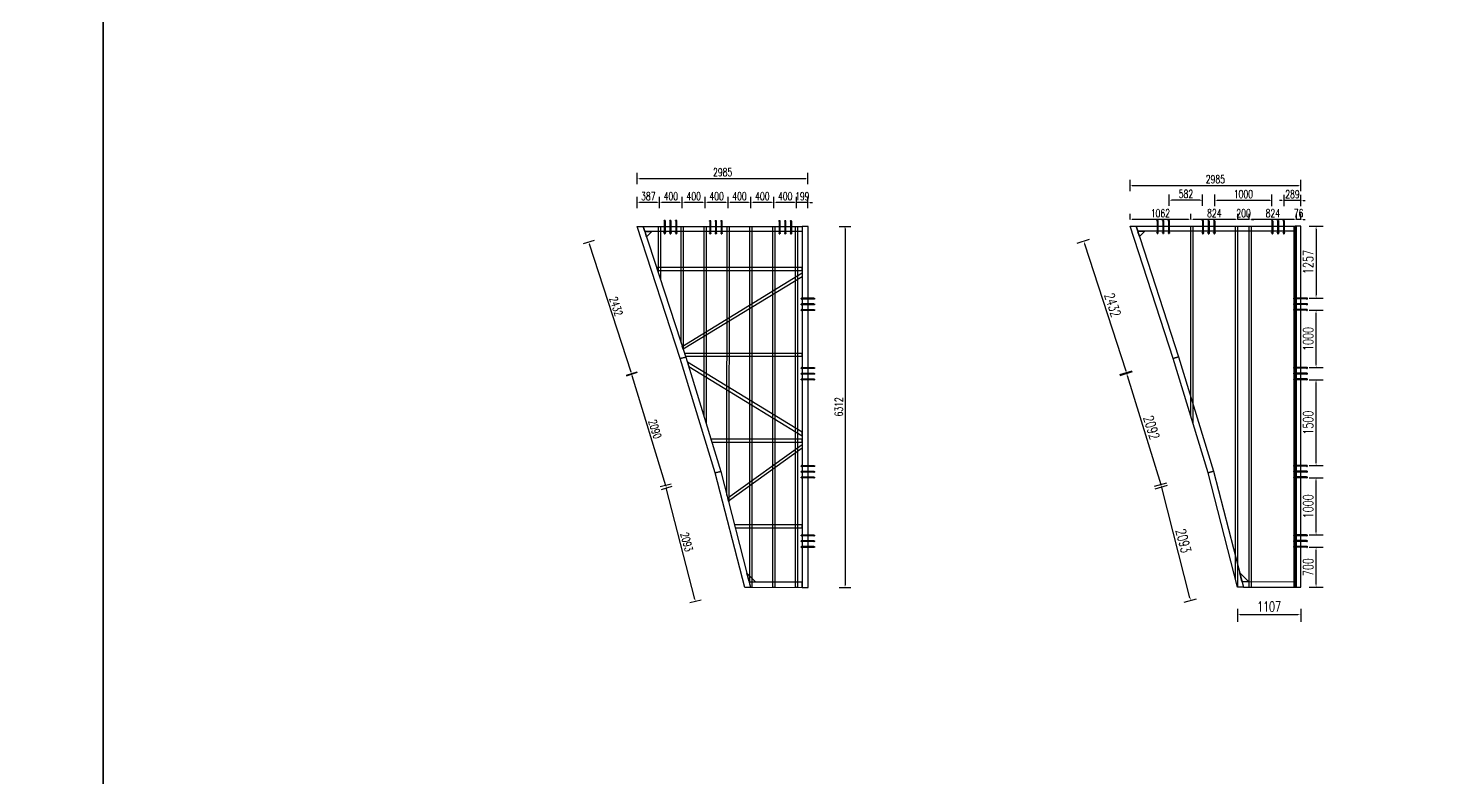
# Model space of a CAD drawing. Extents: x -18540 to 926017, y -610001 to -56924.
# Drawn here: x 66623 to 91174, y -530238 to -517127 of the extents above; entities that cross this region are included whole.
import ezdxf

# ---------------------------------------------------------------- set-up
doc = ezdxf.new("R2010")
doc.units = 0
doc.header["$LTSCALE"] = 10
doc.header["$MEASUREMENT"] = 0
for name, color, linetype in [('BJ02', 2, 'Continuous'), ('W-STEEL_FRAME钢架', 3, 'Continuous'), ('W-STEEL_KEEL钢龙骨', 5, 'Continuous'), ('浮箱U槽', 5, 'Continuous'), ('螺栓孔位', 2, 'Continuous')]:
    doc.layers.add(name, color=color, linetype=linetype)
doc.styles.add('STANDARD_T3', font='simplex.shx', dxfattribs={"width": 0.7, "bigfont": 'gbcbig.shx'})
doc.dimstyles.new('W&&40', dxfattribs={"dimtxt": 140, "dimasz": 40, "dimexe": 100, "dimexo": 120, "dimgap": 40, "dimtad": 1, "dimdec": 0, "dimzin": 0, "dimdsep": 46, "dimtxsty": 'STANDARD_T3', "dimcen": 0.09, "dimclrd": 1, "dimclre": 1, "dimclrt": 7, "dimazin": 2, "dimtfac": 1, "dimtdec": 0, "dimtix": 1, "dimtmove": 2, "dimatfit": 3, "dimfxl": 100, "dimtolj": 1, "dimtzin": 0, "dimarcsym": 0})
doc.dimstyles.new('W&&50', dxfattribs={"dimtxt": 175, "dimasz": 50, "dimexe": 125, "dimexo": 150, "dimgap": 50, "dimtad": 1, "dimdec": 0, "dimzin": 0, "dimdsep": 46, "dimtxsty": 'STANDARD_T3', "dimcen": 0.09, "dimclrd": 1, "dimclre": 1, "dimclrt": 7, "dimazin": 2, "dimtfac": 1, "dimtdec": 0, "dimtix": 1, "dimtmove": 2, "dimatfit": 3, "dimfxl": 100, "dimtolj": 1, "dimtzin": 0, "dimarcsym": 0})

# ---------------------------------------------------------------- blocks, each defined once
blk = doc.blocks.new('C-16')
at = {"color": 1}
for p, q in [((590344, 21100), (590306, 21249)), ((590306, 21249), (590464, 21090)), ((590344, 21100), (590354, 21090)), ((590464, 21090), (590354, 21090))]:
    blk.add_line(p, q, dxfattribs=at)
at = {"color": 3}
for points in [[(588493, 27311), (589238, 25024), (589141, 24999), (588388, 27311)], [(589238, 25024), (589850, 23026), (589753, 22999), (589141, 24999)], [(589850, 23026), (590370, 20999), (590267, 20999), (589753, 22999)]]:
    blk.add_lwpolyline(points, close=True, dxfattribs=at)
at = {"color": 2}
for points in [[(591274, 27311), (591274, 27221), (588523, 27221), (588493, 27311)], [(591274, 20999), (591274, 21089), (590347, 21090), (590370, 21000)]]:
    blk.add_lwpolyline(points, close=True, dxfattribs=at)
blk.add_lwpolyline([(591274, 20999), (591374, 20999), (591374, 27311), (591274, 27311), (591274, 20999)], dxfattribs=at)
at = {"color": 1}
blk.add_lwpolyline([(588535, 27221), (588645, 27221), (588552, 27129), (588525, 27213)], close=True, dxfattribs=at)
at = {"layer": 'W-STEEL_FRAME钢架', "color": 1}
for points in [[(591274, 26540), (591274, 26590), (588728, 26590), (588744, 26540)], [(591274, 25040), (591274, 25090), (589216, 25090), (589233, 25040)], [(591274, 23540), (591274, 23590), (589677, 23590), (589692, 23540)], [(591274, 22040), (591274, 22090), (590090, 22090), (590103, 22040)]]:
    blk.add_lwpolyline(points, close=True, dxfattribs=at)
for points in [[(591274, 26496), (591274, 26430), (589193, 25162), (589176, 25213), (591274, 26496)], [(591274, 23646), (591274, 23712), (589264, 24937), (589287, 24861), (591274, 23646)], [(591274, 23496), (591274, 23430), (589982, 22509), (589969, 22562), (591274, 23496)]]:
    blk.add_lwpolyline(points, dxfattribs=at)
at = {"layer": 'W-STEEL_KEEL钢龙骨', "color": 4}
for points in [[(588758, 26499), (588758, 27311), (588793, 27311), (588793, 26392)], [(589157, 25270), (589158, 27311), (589193, 27311), (589192, 25163)], [(589557, 23980), (589558, 27311), (589593, 27311), (589592, 23866)], [(589957, 22607), (589958, 27311), (589993, 27311), (589992, 22471)], [(590357, 21049), (590358, 27311), (590393, 27311), (590392, 20999), (590370, 20999)]]:
    blk.add_lwpolyline(points, dxfattribs=at)
for points in [[(590793, 27311), (590792, 20999), (590757, 20999), (590758, 27311)], [(591193, 27311), (591192, 20999), (591157, 20999), (591158, 27311)]]:
    blk.add_lwpolyline(points, close=True, dxfattribs=at)
blk = doc.blocks.new('*D623')
at = {"layer": 'Defpoints', "color": 0, "transparency": 16777216}
for p in [(80064, -520178), (80064, -520594), (80262, -520594)]:
    blk.add_point(p, dxfattribs=at)
at = {"layer": '浮箱U槽', "color": 1, "lineweight": -2, "transparency": 16777216}
for p, q in [((80024, -520178), (79984, -520178)), ((80064, -520278), (80064, -520078)), ((80262, -520178), (80064, -520178)), ((80262, -520278), (80262, -520078)), ((80302, -520178), (80342, -520178))]:
    blk.add_line(p, q, dxfattribs=at)
at = {"layer": '浮箱U槽', "color": 1, "transparency": 16777216}
for points in [[(80024, -520172), (80024, -520185), (80064, -520178)], [(80302, -520172), (80302, -520185), (80262, -520178)]]:
    blk.add_solid(points, dxfattribs=at)
at = {"layer": '浮箱U槽', "color": 7, "transparency": 16777216, "insert": (80163, -520068), "char_height": 140, "attachment_point": 5, "style": 'STANDARD_T3'}
blk.add_mtext('\\A1;199', dxfattribs=at)
blk = doc.blocks.new('*D624')
at = {"layer": 'Defpoints', "color": 0, "transparency": 16777216}
for p in [(79664, -520178), (79664, -520594), (80064, -520594)]:
    blk.add_point(p, dxfattribs=at)
at = {"layer": '浮箱U槽', "color": 1, "lineweight": -2, "transparency": 16777216}
for p, q in [((79664, -520278), (79664, -520078)), ((80024, -520178), (79704, -520178)), ((80064, -520278), (80064, -520078))]:
    blk.add_line(p, q, dxfattribs=at)
at = {"layer": '浮箱U槽', "color": 1, "transparency": 16777216}
for points in [[(79704, -520172), (79704, -520185), (79664, -520178)], [(80024, -520172), (80024, -520185), (80064, -520178)]]:
    blk.add_solid(points, dxfattribs=at)
at = {"layer": '浮箱U槽', "color": 7, "transparency": 16777216, "insert": (79864, -520068), "char_height": 140, "attachment_point": 5, "style": 'STANDARD_T3'}
blk.add_mtext('\\A1;400', dxfattribs=at)
blk = doc.blocks.new('*D625')
at = {"layer": 'Defpoints', "color": 0, "transparency": 16777216}
for p in [(79264, -520178), (79264, -520594), (79664, -520594)]:
    blk.add_point(p, dxfattribs=at)
at = {"layer": '浮箱U槽', "color": 1, "lineweight": -2, "transparency": 16777216}
for p, q in [((79264, -520278), (79264, -520078)), ((79624, -520178), (79304, -520178)), ((79664, -520278), (79664, -520078))]:
    blk.add_line(p, q, dxfattribs=at)
at = {"layer": '浮箱U槽', "color": 1, "transparency": 16777216}
for points in [[(79304, -520172), (79304, -520185), (79264, -520178)], [(79624, -520172), (79624, -520185), (79664, -520178)]]:
    blk.add_solid(points, dxfattribs=at)
at = {"layer": '浮箱U槽', "color": 7, "transparency": 16777216, "insert": (79464, -520068), "char_height": 140, "attachment_point": 5, "style": 'STANDARD_T3'}
blk.add_mtext('\\A1;400', dxfattribs=at)
blk = doc.blocks.new('*D626')
at = {"layer": 'Defpoints', "color": 0, "transparency": 16777216}
for p in [(78864, -520178), (78864, -520594), (79264, -520594)]:
    blk.add_point(p, dxfattribs=at)
at = {"layer": '浮箱U槽', "color": 1, "lineweight": -2, "transparency": 16777216}
for p, q in [((78864, -520278), (78864, -520078)), ((79224, -520178), (78904, -520178)), ((79264, -520278), (79264, -520078))]:
    blk.add_line(p, q, dxfattribs=at)
at = {"layer": '浮箱U槽', "color": 1, "transparency": 16777216}
for points in [[(78904, -520172), (78904, -520185), (78864, -520178)], [(79224, -520172), (79224, -520185), (79264, -520178)]]:
    blk.add_solid(points, dxfattribs=at)
at = {"layer": '浮箱U槽', "color": 7, "transparency": 16777216, "insert": (79064, -520068), "char_height": 140, "attachment_point": 5, "style": 'STANDARD_T3'}
blk.add_mtext('\\A1;400', dxfattribs=at)
blk = doc.blocks.new('*D627')
at = {"layer": 'Defpoints', "color": 0, "transparency": 16777216}
for p in [(78464, -520178), (78464, -520594), (78864, -520594)]:
    blk.add_point(p, dxfattribs=at)
at = {"layer": '浮箱U槽', "color": 1, "lineweight": -2, "transparency": 16777216}
for p, q in [((78464, -520278), (78464, -520078)), ((78824, -520178), (78504, -520178)), ((78864, -520278), (78864, -520078))]:
    blk.add_line(p, q, dxfattribs=at)
at = {"layer": '浮箱U槽', "color": 1, "transparency": 16777216}
for points in [[(78504, -520172), (78504, -520185), (78464, -520178)], [(78824, -520172), (78824, -520185), (78864, -520178)]]:
    blk.add_solid(points, dxfattribs=at)
at = {"layer": '浮箱U槽', "color": 7, "transparency": 16777216, "insert": (78664, -520068), "char_height": 140, "attachment_point": 5, "style": 'STANDARD_T3'}
blk.add_mtext('\\A1;400', dxfattribs=at)
blk = doc.blocks.new('*D628')
at = {"layer": 'Defpoints', "color": 0, "transparency": 16777216}
for p in [(78064, -520178), (78064, -520594), (78464, -520594)]:
    blk.add_point(p, dxfattribs=at)
at = {"layer": '浮箱U槽', "color": 1, "lineweight": -2, "transparency": 16777216}
for p, q in [((78064, -520278), (78064, -520078)), ((78424, -520178), (78104, -520178)), ((78464, -520278), (78464, -520078))]:
    blk.add_line(p, q, dxfattribs=at)
at = {"layer": '浮箱U槽', "color": 1, "transparency": 16777216}
for points in [[(78104, -520172), (78104, -520185), (78064, -520178)], [(78424, -520172), (78424, -520185), (78464, -520178)]]:
    blk.add_solid(points, dxfattribs=at)
at = {"layer": '浮箱U槽', "color": 7, "transparency": 16777216, "insert": (78264, -520068), "char_height": 140, "attachment_point": 5, "style": 'STANDARD_T3'}
blk.add_mtext('\\A1;400', dxfattribs=at)
blk = doc.blocks.new('*D629')
at = {"layer": 'Defpoints', "color": 0, "transparency": 16777216}
for p in [(77664, -520178), (77664, -520594), (78064, -520594)]:
    blk.add_point(p, dxfattribs=at)
at = {"layer": '浮箱U槽', "color": 1, "lineweight": -2, "transparency": 16777216}
for p, q in [((77664, -520278), (77664, -520078)), ((78024, -520178), (77704, -520178)), ((78064, -520278), (78064, -520078))]:
    blk.add_line(p, q, dxfattribs=at)
at = {"layer": '浮箱U槽', "color": 1, "transparency": 16777216}
for points in [[(77704, -520172), (77704, -520185), (77664, -520178)], [(78024, -520172), (78024, -520185), (78064, -520178)]]:
    blk.add_solid(points, dxfattribs=at)
at = {"layer": '浮箱U槽', "color": 7, "transparency": 16777216, "insert": (77864, -520068), "char_height": 140, "attachment_point": 5, "style": 'STANDARD_T3'}
blk.add_mtext('\\A1;400', dxfattribs=at)
blk = doc.blocks.new('*D630')
at = {"layer": 'Defpoints', "color": 0, "transparency": 16777216}
for p in [(77277, -520178), (77277, -520594), (77664, -520594)]:
    blk.add_point(p, dxfattribs=at)
at = {"layer": '浮箱U槽', "color": 1, "lineweight": -2, "transparency": 16777216}
for p, q in [((77277, -520278), (77277, -520078)), ((77624, -520178), (77317, -520178)), ((77664, -520278), (77664, -520078))]:
    blk.add_line(p, q, dxfattribs=at)
at = {"layer": '浮箱U槽', "color": 1, "transparency": 16777216}
for points in [[(77317, -520172), (77317, -520185), (77277, -520178)], [(77624, -520172), (77624, -520185), (77664, -520178)]]:
    blk.add_solid(points, dxfattribs=at)
at = {"layer": '浮箱U槽', "color": 7, "transparency": 16777216, "insert": (77470, -520068), "char_height": 140, "attachment_point": 5, "style": 'STANDARD_T3'}
blk.add_mtext('\\A1;387', dxfattribs=at)
blk = doc.blocks.new('*D631')
at = {"layer": 'Defpoints', "color": 0, "transparency": 16777216}
for p in [(80262, -519758), (77277, -520078), (80262, -520078)]:
    blk.add_point(p, dxfattribs=at)
at = {"layer": '浮箱U槽', "color": 1, "lineweight": -2, "transparency": 16777216}
for p, q in [((77277, -519858), (77277, -519658)), ((80262, -519858), (80262, -519658)), ((77317, -519758), (80222, -519758))]:
    blk.add_line(p, q, dxfattribs=at)
at = {"layer": '浮箱U槽', "color": 1, "transparency": 16777216}
for points in [[(77317, -519751), (77317, -519764), (77277, -519758)], [(80222, -519751), (80222, -519764), (80262, -519758)]]:
    blk.add_solid(points, dxfattribs=at)
at = {"layer": '浮箱U槽', "color": 7, "transparency": 16777216, "insert": (78770, -519648), "char_height": 140, "attachment_point": 5, "style": 'STANDARD_T3'}
blk.add_mtext('\\A1;2985', dxfattribs=at)
blk = doc.blocks.new('*D632')
at = {"layer": 'Defpoints', "color": 0, "transparency": 16777216}
for p in [(88804, -520475), (88804, -520591), (88880, -520591)]:
    blk.add_point(p, dxfattribs=at)
at = {"layer": '浮箱U槽', "color": 1, "lineweight": -2, "transparency": 16777216}
for p, q in [((88804, -520475), (88804, -520375)), ((88880, -520475), (88880, -520375)), ((88764, -520475), (88724, -520475)), ((88880, -520475), (88804, -520475)), ((88920, -520475), (88960, -520475))]:
    blk.add_line(p, q, dxfattribs=at)
at = {"layer": '浮箱U槽', "color": 1, "transparency": 16777216}
for points in [[(88764, -520468), (88764, -520481), (88804, -520475)], [(88920, -520468), (88920, -520481), (88880, -520475)]]:
    blk.add_solid(points, dxfattribs=at)
at = {"layer": '浮箱U槽', "color": 7, "transparency": 16777216, "insert": (88842, -520365), "char_height": 140, "attachment_point": 5, "style": 'STANDARD_T3'}
blk.add_mtext('\\A1;76', dxfattribs=at)
blk = doc.blocks.new('*D633')
at = {"layer": 'Defpoints', "color": 0, "transparency": 16777216}
for p in [(87980, -520475), (87980, -520591), (88804, -520591)]:
    blk.add_point(p, dxfattribs=at)
at = {"layer": '浮箱U槽', "color": 1, "lineweight": -2, "transparency": 16777216}
for p, q in [((87980, -520475), (87980, -520375)), ((88804, -520475), (88804, -520375)), ((88764, -520475), (88020, -520475))]:
    blk.add_line(p, q, dxfattribs=at)
at = {"layer": '浮箱U槽', "color": 1, "transparency": 16777216}
for points in [[(88020, -520468), (88020, -520481), (87980, -520475)], [(88764, -520468), (88764, -520481), (88804, -520475)]]:
    blk.add_solid(points, dxfattribs=at)
at = {"layer": '浮箱U槽', "color": 7, "transparency": 16777216, "insert": (88392, -520365), "char_height": 140, "attachment_point": 5, "style": 'STANDARD_T3'}
blk.add_mtext('\\A1;824', dxfattribs=at)
blk = doc.blocks.new('*D634')
at = {"layer": 'Defpoints', "color": 0, "transparency": 16777216}
for p in [(87780, -520475), (87780, -520591), (87980, -520591)]:
    blk.add_point(p, dxfattribs=at)
at = {"layer": '浮箱U槽', "color": 1, "lineweight": -2, "transparency": 16777216}
for p, q in [((87780, -520475), (87780, -520375)), ((87980, -520475), (87980, -520375)), ((87740, -520475), (87700, -520475)), ((87980, -520475), (87780, -520475)), ((88020, -520475), (88060, -520475))]:
    blk.add_line(p, q, dxfattribs=at)
at = {"layer": '浮箱U槽', "color": 1, "transparency": 16777216}
for points in [[(87740, -520468), (87740, -520481), (87780, -520475)], [(88020, -520468), (88020, -520481), (87980, -520475)]]:
    blk.add_solid(points, dxfattribs=at)
at = {"layer": '浮箱U槽', "color": 7, "transparency": 16777216, "insert": (87880, -520365), "char_height": 140, "attachment_point": 5, "style": 'STANDARD_T3'}
blk.add_mtext('\\A1;200', dxfattribs=at)
blk = doc.blocks.new('*D635')
at = {"layer": 'Defpoints', "color": 0, "transparency": 16777216}
for p in [(86956, -520475), (86956, -520591), (87780, -520591)]:
    blk.add_point(p, dxfattribs=at)
at = {"layer": '浮箱U槽', "color": 1, "lineweight": -2, "transparency": 16777216}
for p, q in [((86956, -520475), (86956, -520375)), ((87780, -520475), (87780, -520375)), ((87740, -520475), (86996, -520475))]:
    blk.add_line(p, q, dxfattribs=at)
at = {"layer": '浮箱U槽', "color": 1, "transparency": 16777216}
for points in [[(86996, -520468), (86996, -520481), (86956, -520475)], [(87740, -520468), (87740, -520481), (87780, -520475)]]:
    blk.add_solid(points, dxfattribs=at)
at = {"layer": '浮箱U槽', "color": 7, "transparency": 16777216, "insert": (87368, -520365), "char_height": 140, "attachment_point": 5, "style": 'STANDARD_T3'}
blk.add_mtext('\\A1;824', dxfattribs=at)
blk = doc.blocks.new('*D636')
at = {"layer": 'Defpoints', "color": 0, "transparency": 16777216}
for p in [(85894, -520475), (85894, -520591), (86956, -520591)]:
    blk.add_point(p, dxfattribs=at)
at = {"layer": '浮箱U槽', "color": 1, "lineweight": -2, "transparency": 16777216}
for p, q in [((85894, -520475), (85894, -520375)), ((86956, -520475), (86956, -520375)), ((86916, -520475), (85934, -520475))]:
    blk.add_line(p, q, dxfattribs=at)
at = {"layer": '浮箱U槽', "color": 1, "transparency": 16777216}
for points in [[(85934, -520468), (85934, -520481), (85894, -520475)], [(86916, -520468), (86916, -520481), (86956, -520475)]]:
    blk.add_solid(points, dxfattribs=at)
at = {"layer": '浮箱U槽', "color": 7, "transparency": 16777216, "insert": (86425, -520365), "char_height": 140, "attachment_point": 5, "style": 'STANDARD_T3'}
blk.add_mtext('\\A1;1062', dxfattribs=at)
blk = doc.blocks.new('*D637')
at = {"layer": 'Defpoints', "color": 0, "transparency": 16777216}
for p in [(88880, -519880), (85894, -520375), (88880, -520375)]:
    blk.add_point(p, dxfattribs=at)
at = {"layer": '浮箱U槽', "color": 1, "lineweight": -2, "transparency": 16777216}
for p, q in [((85894, -519980), (85894, -519780)), ((85934, -519880), (88840, -519880)), ((88880, -519980), (88880, -519780))]:
    blk.add_line(p, q, dxfattribs=at)
at = {"layer": '浮箱U槽', "color": 1, "transparency": 16777216}
for points in [[(85934, -519873), (85934, -519887), (85894, -519880)], [(88840, -519873), (88840, -519887), (88880, -519880)]]:
    blk.add_solid(points, dxfattribs=at)
at = {"layer": '浮箱U槽', "color": 7, "transparency": 16777216, "insert": (87387, -519770), "char_height": 140, "attachment_point": 5, "style": 'STANDARD_T3'}
blk.add_mtext('\\A1;2985', dxfattribs=at)
blk = doc.blocks.new('*D638')
at = {"layer": 'Defpoints', "color": 0, "transparency": 16777216}
for p in [(88591, -520142), (88591, -520591), (88880, -520591)]:
    blk.add_point(p, dxfattribs=at)
at = {"layer": '浮箱U槽', "color": 1, "lineweight": -2, "transparency": 16777216}
for p, q in [((88551, -520142), (88511, -520142)), ((88591, -520242), (88591, -520042)), ((88880, -520142), (88591, -520142)), ((88880, -520242), (88880, -520042)), ((88920, -520142), (88960, -520142))]:
    blk.add_line(p, q, dxfattribs=at)
at = {"layer": '浮箱U槽', "color": 1, "transparency": 16777216}
for points in [[(88551, -520136), (88551, -520149), (88591, -520142)], [(88920, -520136), (88920, -520149), (88880, -520142)]]:
    blk.add_solid(points, dxfattribs=at)
at = {"layer": '浮箱U槽', "color": 7, "transparency": 16777216, "insert": (88735, -520032), "char_height": 140, "attachment_point": 5, "style": 'STANDARD_T3'}
blk.add_mtext('\\A1;289', dxfattribs=at)
blk = doc.blocks.new('*D639')
at = {"layer": 'Defpoints', "color": 0, "transparency": 16777216}
for p in [(87377, -520139), (87377, -520591), (88377, -520591)]:
    blk.add_point(p, dxfattribs=at)
at = {"layer": '浮箱U槽', "color": 1, "lineweight": -2, "transparency": 16777216}
for p, q in [((87377, -520239), (87377, -520039)), ((88337, -520139), (87417, -520139)), ((88377, -520239), (88377, -520039))]:
    blk.add_line(p, q, dxfattribs=at)
at = {"layer": '浮箱U槽', "color": 1, "transparency": 16777216}
for points in [[(87417, -520132), (87417, -520146), (87377, -520139)], [(88337, -520132), (88337, -520146), (88377, -520139)]]:
    blk.add_solid(points, dxfattribs=at)
at = {"layer": '浮箱U槽', "color": 7, "transparency": 16777216, "insert": (87877, -520029), "char_height": 140, "attachment_point": 5, "style": 'STANDARD_T3'}
blk.add_mtext('\\A1;1000', dxfattribs=at)
blk = doc.blocks.new('*D640')
at = {"layer": 'Defpoints', "color": 0, "transparency": 16777216}
for p in [(86581, -520138), (86581, -520591), (87163, -520591)]:
    blk.add_point(p, dxfattribs=at)
at = {"layer": '浮箱U槽', "color": 1, "lineweight": -2, "transparency": 16777216}
for p, q in [((86581, -520238), (86581, -520038)), ((87123, -520138), (86621, -520138)), ((87163, -520238), (87163, -520038))]:
    blk.add_line(p, q, dxfattribs=at)
at = {"layer": '浮箱U槽', "color": 1, "transparency": 16777216}
for points in [[(86621, -520132), (86621, -520145), (86581, -520138)], [(87123, -520132), (87123, -520145), (87163, -520138)]]:
    blk.add_solid(points, dxfattribs=at)
at = {"layer": '浮箱U槽', "color": 7, "transparency": 16777216, "insert": (86872, -520028), "char_height": 140, "attachment_point": 5, "style": 'STANDARD_T3'}
blk.add_mtext('\\A1;582', dxfattribs=at)
blk = doc.blocks.new('1')
at = {"lineweight": -3}
for p, q in [((-1521938, 1214338), (-1521935, 1214338)), ((-1521938, 1214336), (-1521931, 1214336)), ((-1521938, 1214336), (-1521914, 1214336)), ((-1521936, 1214341), (-1521936, 1214346)), ((-1521936, 1214346), (-1521916, 1214346)), ((-1521935, 1214341), (-1521936, 1214341)), ((-1521934, 1214347), (-1521932, 1214347)), ((-1521933, 1214352), (-1521931, 1214355)), ((-1521933, 1214136), (-1521933, 1214352)), ((-1521919, 1214352), (-1521933, 1214352)), ((-1521932, 1214347), (-1521919, 1214347)), ((-1521932, 1214346), (-1521932, 1214341)), ((-1521921, 1214355), (-1521931, 1214355)), ((-1521919, 1214352), (-1521921, 1214355)), ((-1521919, 1214347), (-1521921, 1214347)), ((-1521921, 1214346), (-1521921, 1214341)), ((-1521919, 1214136), (-1521919, 1214352)), ((-1521917, 1214341), (-1521916, 1214341)), ((-1521914, 1214338), (-1521917, 1214338)), ((-1521916, 1214341), (-1521916, 1214346)), ((-1521938, 1214136), (-1521931, 1214136)), ((-1521938, 1214136), (-1521914, 1214136)), ((-1521938, 1214134), (-1521935, 1214134)), ((-1521935, 1214131), (-1521936, 1214131)), ((-1521936, 1214131), (-1521936, 1214126)), ((-1521936, 1214126), (-1521916, 1214126)), ((-1521934, 1214125), (-1521932, 1214125)), ((-1521932, 1214126), (-1521932, 1214131)), ((-1521932, 1214125), (-1521919, 1214125)), ((-1521921, 1214126), (-1521921, 1214131)), ((-1521919, 1214125), (-1521921, 1214125)), ((-1521914, 1214134), (-1521917, 1214134)), ((-1521917, 1214131), (-1521916, 1214131)), ((-1521916, 1214131), (-1521916, 1214126))]:
    blk.add_line(p, q, dxfattribs=at)
at = {"color": 1}
for p, q in [((-1521936, 1214346), (-1521934, 1214347)), ((-1521919, 1214347), (-1521916, 1214346))]:
    blk.add_line(p, q, dxfattribs=at)
at = {"color": 6, "lineweight": -3}
for p, q in [((-1521931, 1214136), (-1521931, 1214355)), ((-1521921, 1214136), (-1521921, 1214355))]:
    blk.add_line(p, q, dxfattribs=at)
at = {"lineweight": -3}
for points in [[(-1521933, 1214336), (-1521938, 1214336), (-1521938, 1214338), (-1521914, 1214338), (-1521914, 1214336), (-1521919, 1214336)], [(-1521935, 1214338), (-1521935, 1214341), (-1521917, 1214341), (-1521917, 1214338)], [(-1521933, 1214136), (-1521938, 1214136), (-1521938, 1214134), (-1521914, 1214134), (-1521914, 1214136), (-1521919, 1214136)], [(-1521935, 1214134), (-1521935, 1214131), (-1521917, 1214131), (-1521917, 1214134)]]:
    blk.add_lwpolyline(points, dxfattribs=at)
for centre, radius, start, end in [((-1521934, 1214129), 3.22, 223.6028, 316.3972), ((-1521926, 1214140), 14.7, 248.7607, 291.2393), ((-1521919, 1214129), 3.22, 223.6028, 316.3972)]:
    blk.add_arc(centre, radius, start, end, dxfattribs=at)
blk = doc.blocks.new('螺栓孔位')
at = {"layer": '螺栓孔位', "color": 1, "rotation": 270}
for p in [(-1214244, -1521833), (-1214244, -1521933), (-1214244, -1522033)]:
    blk.add_blockref('1', p, dxfattribs=at)
blk = doc.blocks.new('*D1561')
at = {"layer": 'BJ02', "color": 1, "lineweight": -2, "transparency": 16777216}
for p, q in [((89030, -526204), (89273, -526204)), ((89148, -526853), (89148, -526254)), ((89030, -526903), (89273, -526903))]:
    blk.add_line(p, q, dxfattribs=at)
at = {"layer": 'BJ02', "color": 1, "transparency": 16777216}
for points in [[(89139, -526254), (89156, -526254), (89148, -526204)], [(89139, -526853), (89156, -526853), (89148, -526903)]]:
    blk.add_solid(points, dxfattribs=at)
at = {"layer": 'Defpoints', "color": 0, "transparency": 16777216}
for p in [(88880, -526204), (89148, -526204), (88880, -526903)]:
    blk.add_point(p, dxfattribs=at)
at = {"layer": 'BJ02', "color": 7, "transparency": 16777216, "insert": (89010, -526553), "char_height": 175, "attachment_point": 5, "rotation": 90, "style": 'STANDARD_T3'}
blk.add_mtext('\\A1;700', dxfattribs=at)
blk = doc.blocks.new('*D1562')
at = {"layer": 'BJ02', "color": 1, "lineweight": -2, "transparency": 16777216}
for p, q in [((89030, -524990), (89273, -524990)), ((89148, -525940), (89148, -525040)), ((89030, -525990), (89273, -525990))]:
    blk.add_line(p, q, dxfattribs=at)
at = {"layer": 'BJ02', "color": 1, "transparency": 16777216}
for points in [[(89139, -525040), (89156, -525040), (89148, -524990)], [(89139, -525940), (89156, -525940), (89148, -525990)]]:
    blk.add_solid(points, dxfattribs=at)
at = {"layer": 'Defpoints', "color": 0, "transparency": 16777216}
for p in [(88880, -524990), (89148, -524990), (88880, -525990)]:
    blk.add_point(p, dxfattribs=at)
at = {"layer": 'BJ02', "color": 7, "transparency": 16777216, "insert": (89010, -525490), "char_height": 175, "attachment_point": 5, "rotation": 90, "style": 'STANDARD_T3'}
blk.add_mtext('\\A1;1000', dxfattribs=at)
blk = doc.blocks.new('*D1563')
at = {"layer": 'BJ02', "color": 1, "lineweight": -2, "transparency": 16777216}
for p, q in [((89030, -523276), (89273, -523276)), ((89148, -524726), (89148, -523326)), ((89030, -524776), (89273, -524776))]:
    blk.add_line(p, q, dxfattribs=at)
at = {"layer": 'BJ02', "color": 1, "transparency": 16777216}
for points in [[(89139, -523326), (89156, -523326), (89148, -523276)], [(89139, -524726), (89156, -524726), (89148, -524776)]]:
    blk.add_solid(points, dxfattribs=at)
at = {"layer": 'Defpoints', "color": 0, "transparency": 16777216}
for p in [(88880, -523276), (89148, -523276), (88880, -524776)]:
    blk.add_point(p, dxfattribs=at)
at = {"layer": 'BJ02', "color": 7, "transparency": 16777216, "insert": (89010, -524026), "char_height": 175, "attachment_point": 5, "rotation": 90, "style": 'STANDARD_T3'}
blk.add_mtext('\\A1;1500', dxfattribs=at)
blk = doc.blocks.new('*D1564')
at = {"layer": 'BJ02', "color": 1, "lineweight": -2, "transparency": 16777216}
for p, q in [((89030, -522062), (89273, -522062)), ((89148, -523012), (89148, -522112)), ((89030, -523062), (89273, -523062))]:
    blk.add_line(p, q, dxfattribs=at)
at = {"layer": 'BJ02', "color": 1, "transparency": 16777216}
for points in [[(89139, -522112), (89156, -522112), (89148, -522062)], [(89139, -523012), (89156, -523012), (89148, -523062)]]:
    blk.add_solid(points, dxfattribs=at)
at = {"layer": 'Defpoints', "color": 0, "transparency": 16777216}
for p in [(88880, -522062), (89148, -522062), (88880, -523062)]:
    blk.add_point(p, dxfattribs=at)
at = {"layer": 'BJ02', "color": 7, "transparency": 16777216, "insert": (89010, -522562), "char_height": 175, "attachment_point": 5, "rotation": 90, "style": 'STANDARD_T3'}
blk.add_mtext('\\A1;1000', dxfattribs=at)
blk = doc.blocks.new('*D1565')
at = {"layer": 'BJ02', "color": 1, "lineweight": -2, "transparency": 16777216}
for p, q in [((89030, -520591), (89273, -520591)), ((89148, -520641), (89148, -521798)), ((89030, -521848), (89273, -521848))]:
    blk.add_line(p, q, dxfattribs=at)
at = {"layer": 'BJ02', "color": 1, "transparency": 16777216}
for points in [[(89139, -520641), (89156, -520641), (89148, -520591)], [(89139, -521798), (89156, -521798), (89148, -521848)]]:
    blk.add_solid(points, dxfattribs=at)
at = {"layer": 'Defpoints', "color": 0, "transparency": 16777216}
for p in [(88880, -520591), (88880, -521848), (89148, -521848)]:
    blk.add_point(p, dxfattribs=at)
at = {"layer": 'BJ02', "color": 7, "transparency": 16777216, "insert": (89010, -521219), "char_height": 175, "attachment_point": 5, "rotation": 90, "style": 'STANDARD_T3'}
blk.add_mtext('\\A1;1257', dxfattribs=at)
blk = doc.blocks.new('*D1757')
at = {"layer": 'Defpoints', "color": 0, "transparency": 16777216}
for p in [(80262, -520594), (80262, -526906), (80910, -526906)]:
    blk.add_point(p, dxfattribs=at)
at = {"layer": '浮箱U槽', "color": 1, "lineweight": -2, "transparency": 16777216}
for p, q in [((80810, -520594), (81010, -520594)), ((80910, -520634), (80910, -526866)), ((80810, -526906), (81010, -526906))]:
    blk.add_line(p, q, dxfattribs=at)
at = {"layer": '浮箱U槽', "color": 1, "transparency": 16777216}
for points in [[(80903, -520634), (80916, -520634), (80910, -520594)], [(80903, -526866), (80916, -526866), (80910, -526906)]]:
    blk.add_solid(points, dxfattribs=at)
at = {"layer": '浮箱U槽', "color": 7, "transparency": 16777216, "insert": (80800, -523750), "char_height": 140, "attachment_point": 5, "rotation": 90, "style": 'STANDARD_T3'}
blk.add_mtext('\\A1;6312', dxfattribs=at)
blk = doc.blocks.new('*D1924')
at = {"layer": 'BJ02', "color": 1, "lineweight": -2, "transparency": 16777216}
for p, q in [((85180, -520823), (84966, -520893)), ((85100, -520902), (85822, -523119)), ((85932, -523135), (85718, -523205))]:
    blk.add_line(p, q, dxfattribs=at)
at = {"layer": 'BJ02', "color": 1, "transparency": 16777216}
for points in [[(85108, -520899), (85092, -520904), (85085, -520854)], [(85830, -523116), (85814, -523121), (85837, -523166)]]:
    blk.add_solid(points, dxfattribs=at)
at = {"layer": 'Defpoints', "color": 0, "transparency": 16777216}
for p in [(85894, -520591), (86647, -522903), (85837, -523166)]:
    blk.add_point(p, dxfattribs=at)
at = {"layer": 'BJ02', "color": 7, "transparency": 16777216, "insert": (85592, -521968), "char_height": 175, "attachment_point": 5, "rotation": 288.0231, "style": 'STANDARD_T3'}
blk.add_mtext('\\A1;2432', dxfattribs=at)
blk = doc.blocks.new('*D1925')
at = {"layer": 'BJ02', "color": 1, "lineweight": -2, "transparency": 16777216}
for p, q in [((85928, -523123), (85713, -523189)), ((85847, -523200), (86431, -525105)), ((86541, -525123), (86326, -525189))]:
    blk.add_line(p, q, dxfattribs=at)
at = {"layer": 'BJ02', "color": 1, "transparency": 16777216}
for points in [[(85855, -523198), (85839, -523203), (85833, -523152)], [(86439, -525102), (86423, -525107), (86446, -525152)]]:
    blk.add_solid(points, dxfattribs=at)
at = {"layer": 'Defpoints', "color": 0, "transparency": 16777216}
for p in [(86647, -522903), (87260, -524903), (86446, -525152)]:
    blk.add_point(p, dxfattribs=at)
at = {"layer": 'BJ02', "color": 7, "transparency": 16777216, "insert": (86271, -524112), "char_height": 175, "attachment_point": 5, "rotation": 287.0383, "style": 'STANDARD_T3'}
blk.add_mtext('\\A1;2092', dxfattribs=at)
blk = doc.blocks.new('*D2379')
at = {"layer": 'Defpoints', "color": 0, "transparency": 16777216}
for p in [(78739, -524879), (77775, -525126), (79259, -526906)]:
    blk.add_point(p, dxfattribs=at)
at = {"layer": '浮箱U槽', "color": 1, "lineweight": -2, "transparency": 16777216}
for p, q in [((77872, -525101), (77679, -525151)), ((78286, -527115), (77785, -525165)), ((78393, -527128), (78199, -527178))]:
    blk.add_line(p, q, dxfattribs=at)
at = {"layer": '浮箱U槽', "color": 1, "transparency": 16777216}
for points in [[(77792, -525163), (77779, -525167), (77775, -525126)], [(78292, -527113), (78279, -527116), (78296, -527153)]]:
    blk.add_solid(points, dxfattribs=at)
at = {"layer": '浮箱U槽', "color": 7, "transparency": 16777216, "insert": (78142, -526112), "char_height": 140, "attachment_point": 5, "rotation": 284.3968, "style": 'STANDARD_T3'}
blk.add_mtext('\\A1;2093', dxfattribs=at)
blk = doc.blocks.new('*D2380')
at = {"layer": 'Defpoints', "color": 0, "transparency": 16777216}
for p in [(78126, -522881), (77177, -523172), (78739, -524879)]:
    blk.add_point(p, dxfattribs=at)
at = {"layer": '浮箱U槽', "color": 1, "lineweight": -2, "transparency": 16777216}
for p, q in [((77272, -523143), (77081, -523201)), ((77777, -525132), (77188, -523210)), ((77884, -525141), (77693, -525199))]:
    blk.add_line(p, q, dxfattribs=at)
at = {"layer": '浮箱U槽', "color": 1, "transparency": 16777216}
for points in [[(77195, -523208), (77182, -523212), (77177, -523172)], [(77783, -525130), (77771, -525134), (77789, -525170)]]:
    blk.add_solid(points, dxfattribs=at)
at = {"layer": '浮箱U槽', "color": 7, "transparency": 16777216, "insert": (77588, -524139), "char_height": 140, "attachment_point": 5, "rotation": 287.0359, "style": 'STANDARD_T3'}
blk.add_mtext('\\A1;2090', dxfattribs=at)
blk = doc.blocks.new('*D2381')
at = {"layer": 'Defpoints', "color": 0, "transparency": 16777216}
for p in [(77277, -520594), (76428, -520870), (78029, -522906)]:
    blk.add_point(p, dxfattribs=at)
at = {"layer": '浮箱U槽', "color": 1, "lineweight": -2, "transparency": 16777216}
for p, q in [((76523, -520839), (76333, -520901)), ((77168, -523144), (76440, -520908)), ((77275, -523152), (77085, -523213))]:
    blk.add_line(p, q, dxfattribs=at)
at = {"layer": '浮箱U槽', "color": 1, "transparency": 16777216}
for points in [[(76446, -520906), (76434, -520910), (76428, -520870)], [(77174, -523142), (77161, -523146), (77180, -523182)]]:
    blk.add_solid(points, dxfattribs=at)
at = {"layer": '浮箱U槽', "color": 7, "transparency": 16777216, "insert": (76908, -521992), "char_height": 140, "attachment_point": 5, "rotation": 288.0231, "style": 'STANDARD_T3'}
blk.add_mtext('\\A1;2432', dxfattribs=at)
blk = doc.blocks.new('*D2382')
at = {"layer": 'BJ02', "color": 1, "lineweight": -2, "transparency": 16777216}
for p, q in [((87773, -527281), (87773, -527506)), ((88880, -527281), (88880, -527506)), ((87823, -527381), (88830, -527381))]:
    blk.add_line(p, q, dxfattribs=at)
at = {"layer": 'BJ02', "color": 1, "transparency": 16777216}
for points in [[(87823, -527373), (87823, -527389), (87773, -527381)], [(88830, -527373), (88830, -527389), (88880, -527381)]]:
    blk.add_solid(points, dxfattribs=at)
at = {"layer": 'Defpoints', "color": 0, "transparency": 16777216}
for p in [(87773, -526903), (88880, -526903), (88880, -527381)]:
    blk.add_point(p, dxfattribs=at)
at = {"layer": 'BJ02', "color": 7, "transparency": 16777216, "insert": (88326, -527243), "char_height": 175, "attachment_point": 5, "style": 'STANDARD_T3'}
blk.add_mtext('\\A1;1107', dxfattribs=at)
blk = doc.blocks.new('*D2383')
at = {"layer": 'BJ02', "color": 1, "lineweight": -2, "transparency": 16777216}
for p, q in [((86532, -525087), (86314, -525143)), ((86943, -527091), (86448, -525161)), ((87052, -527114), (86834, -527170))]:
    blk.add_line(p, q, dxfattribs=at)
at = {"layer": 'BJ02', "color": 1, "transparency": 16777216}
for points in [[(86456, -525159), (86440, -525163), (86435, -525112)], [(86951, -527089), (86935, -527093), (86956, -527139)]]:
    blk.add_solid(points, dxfattribs=at)
at = {"layer": 'Defpoints', "color": 0, "transparency": 16777216}
for p in [(87356, -524876), (86435, -525112), (87876, -526903)]:
    blk.add_point(p, dxfattribs=at)
at = {"layer": 'BJ02', "color": 7, "transparency": 16777216, "insert": (86829, -526092), "char_height": 175, "attachment_point": 5, "rotation": 284.3968, "style": 'STANDARD_T3'}
blk.add_mtext('\\A1;2093', dxfattribs=at)

msp = doc.modelspace()

# ---------------------------------------------------------------- linework, layer by layer
at = {"color": 1}
for p, q in [((87850.3, -526801.7), (87812.2, -526653.3)), ((87812.2, -526653.3), (87970.6, -526811.7)), ((87850.3, -526801.7), (87860.3, -526811.7)), ((87970.6, -526811.7), (87860.3, -526811.7))]:
    msp.add_line(p, q, dxfattribs=at)
at = {"color": 3}
for points in [[(85999.6, -520590.7), (86743.7, -522877.7), (86646.7, -522903), (85894.4, -520590.7)], [(86743.7, -522877.7), (87355.9, -524875.8), (87259.7, -524903), (86646.7, -522903)], [(87355.9, -524875.8), (87876.3, -526903), (87773.1, -526903), (87259.7, -524903)]]:
    msp.add_lwpolyline(points, close=True, dxfattribs=at)
at = {"color": 2}
for points in [[(88779.7, -520590.7), (88779.7, -520680.7), (86028.9, -520680.7), (85999.6, -520590.7)], [(88779.7, -526903.1), (88779.7, -526813.1), (87852.9, -526811.7), (87876, -526901.7)]]:
    msp.add_lwpolyline(points, close=True, dxfattribs=at)
at = {"color": 1}
msp.add_lwpolyline([(86041.3, -520680.7), (86151.6, -520680.7), (86058.5, -520772.7), (86031.3, -520689.2)], close=True, dxfattribs=at)
at = {"color": 2}
msp.add_lwpolyline([(88779.7, -526903.1), (88879.7, -526903.1), (88879.7, -520590.7), (88779.7, -520590.7), (88779.7, -526903.1)], dxfattribs=at)
at = {"layer": 'BJ02'}
for points in [[(24698.5, -490906.1), (67937.1, -490906.1), (67937.1, -610000.5), (24698.5, -610000.5)], [(67937.1, -490906.1), (111175.6, -490906.1), (111175.6, -545966.6), (67937.1, -545966.6)]]:
    msp.add_lwpolyline(points, close=True, dxfattribs=at)
at = {"layer": '浮箱U槽'}
for p, q in [((86956.2, -523912.9), (86956.2, -520590.7)), ((86996.2, -524043.4), (86996.2, -520590.7)), ((87739.8, -526773.4), (87739.8, -520590.7)), ((87779.8, -526903), (87779.8, -520590.7)), ((87979.7, -526901.8), (87979.7, -520590.7)), ((88019.7, -526901.9), (88019.7, -520590.7)), ((88763.8, -526903.1), (88763.8, -520590.7)), ((88803.8, -526903.1), (88803.8, -520590.7))]:
    msp.add_line(p, q, dxfattribs=at)

# ---------------------------------------------------------------- block references
at = {"layer": 'BJ02'}
msp.add_blockref('C-16', (-511111.2, -547905), dxfattribs=at)
at = {"layer": '螺栓孔位', "rotation": 269.9999999999999}
for p in [(77863, -520611.8), (78658, -520614.1), (79872, -520614.1), (86480.4, -520608.7), (87275.4, -520611), (88489.4, -520611)]:
    msp.add_blockref('螺栓孔位', p, dxfattribs=at)
at = {"layer": '螺栓孔位', "xscale": -1}
for p in [(80254.8, -521951.3), (88872.1, -521948.1), (80254.8, -523164.8), (88872.1, -523161.7), (80254.8, -524879), (88872.1, -524875.8), (80254.7, -526092.7), (88872, -526089.5)]:
    msp.add_blockref('螺栓孔位', p, dxfattribs=at)

# ---------------------------------------------------------------- dimensions: what is measured, and where the dimension line sits
at = {"layer": 'BJ02', "color": 3}
for p1, p2, distance, picture, middle in [((85894.4, -520590.7), (86646.7, -522903), -851.4, '*D1924', (85591.7, -521967.7)), ((86646.7, -522903), (87259.7, -524903), -851.5, '*D1925', (86270.5, -524112.2)), ((87876.3, -526903), (87355.9, -524875.8), 950.6, '*D2383', (86828.6, -526091.6))]:
    dim = msp.add_aligned_dim(p1=p1, p2=p2, distance=distance, dimstyle='W&&50', override={"dimfxlon": 1}, dxfattribs=at)
    dim.commit()
    dim.dimension.update_dxf_attribs({"geometry": picture, "text_midpoint": middle})
for base, p1, p2, picture, middle in [((89147.6, -521848.1), (88879.7, -520590.7), (88879.7, -521848.1), '*D1565', (89010.1, -521219.4)), ((89147.6, -522062.1), (88879.7, -523061.7), (88879.7, -522062.1), '*D1564', (89010.1, -522561.9)), ((89147.6, -523275.7), (88879.7, -524775.8), (88879.7, -523275.7), '*D1563', (89010.1, -524025.8)), ((89147.6, -524989.8), (88879.7, -525989.5), (88879.7, -524989.8), '*D1562', (89010.1, -525489.7)), ((89147.6, -526203.5), (88879.7, -526903.1), (88879.7, -526203.5), '*D1561', (89010.1, -526553.3))]:
    dim = msp.add_linear_dim(base=base, p1=p1, p2=p2, angle=90, dimstyle='W&&50', dxfattribs=at)
    dim.commit()
    dim.dimension.update_dxf_attribs({"geometry": picture, "text_midpoint": middle})
dim = msp.add_linear_dim(base=(88879.7, -527380.9), p1=(87773.1, -526903), p2=(88879.7, -526903), dimstyle='W&&50', override={"dimfxlon": 1}, dxfattribs=at)
dim.commit()
dim.dimension.update_dxf_attribs({"geometry": '*D2382', "text_midpoint": (88326.4, -527243.4)})
at = {"layer": '浮箱U槽'}
for base, p1, p2, picture, middle in [((80262.3, -519757.6), (77277, -520078.4), (80262.3, -520078.4), '*D631', (78769.7, -519647.6)), ((88879.7, -519880.1), (85894.4, -520374.8), (88879.7, -520374.8), '*D637', (87387.1, -519770.1)), ((77277, -520178.4), (77663.8, -520593.9), (77277, -520593.9), '*D630', (77470.4, -520068.4)), ((77663.8, -520178.4), (78063.8, -520593.9), (77663.8, -520593.9), '*D629', (77863.8, -520068.4)), ((78063.8, -520178.4), (78463.8, -520593.9), (78063.8, -520593.9), '*D628', (78263.8, -520068.4)), ((78463.8, -520178.4), (78863.8, -520593.9), (78463.8, -520593.9), '*D627', (78663.8, -520068.4)), ((78863.8, -520178.4), (79263.8, -520593.9), (78863.8, -520593.9), '*D626', (79063.8, -520068.4)), ((79263.8, -520178.4), (79663.8, -520593.9), (79263.8, -520593.9), '*D625', (79463.8, -520068.4)), ((79663.8, -520178.4), (80063.8, -520593.9), (79663.8, -520593.9), '*D624', (79863.8, -520068.4)), ((80063.8486736, -520178.444467), (80262.3486736, -520593.864644), (80063.8486736, -520593.864644), '*D623', (80163.0986736, -520068.444467)), ((86581.4, -520138.2), (87163, -520590.7), (86581.4, -520591.3), '*D640', (86872.2, -520028.2)), ((87377, -520139.2), (88376.9, -520591.3), (87377, -520590.7), '*D639', (87876.9, -520029.2)), ((88590.9, -520142.4), (88879.7, -520590.7), (88590.9, -520590.7), '*D638', (88735.3, -520032.4)), ((85894.4, -520474.8), (86956.2, -520590.7), (85894.4, -520590.7), '*D636', (86425.3, -520364.8)), ((86956.2, -520474.8), (87779.8, -520590.7), (86956.2, -520590.7), '*D635', (87368, -520364.8)), ((87779.8, -520474.8), (87979.7, -520590.7), (87779.8, -520590.7), '*D634', (87879.8, -520364.8)), ((87979.7, -520474.8), (88803.8, -520590.7), (87979.7, -520590.7), '*D633', (88391.7, -520364.8)), ((88803.8, -520474.8), (88879.7, -520590.7), (88803.8, -520590.7), '*D632', (88841.7, -520364.8))]:
    dim = msp.add_linear_dim(base=base, p1=p1, p2=p2, dimstyle='W&&40', override={"dimfxlon": 1}, dxfattribs=at)
    dim.commit()
    dim.dimension.update_dxf_attribs({"geometry": picture, "text_midpoint": middle})
for p1, p2, distance, picture, middle in [((78029.4, -522906.1), (77277, -520593.9), 893.2, '*D2381', (76908.4, -521992.3)), ((78738.6, -524879), (78126.3, -522880.8), 993.4, '*D2380', (77587.8, -524138.7)), ((79258.9, -526906.1), (78738.6, -524879), 994.4, '*D2379', (78142.1, -526112.4))]:
    dim = msp.add_aligned_dim(p1=p1, p2=p2, distance=distance, dimstyle='W&&40', override={"dimfxlon": 1}, dxfattribs=at)
    dim.commit()
    dim.dimension.update_dxf_attribs({"geometry": picture, "text_midpoint": middle})
dim = msp.add_linear_dim(base=(80909.7, -526906.2), p1=(80262.3, -520593.9), p2=(80262.3, -526906.2), angle=90, dimstyle='W&&40', override={"dimfxlon": 1}, dxfattribs=at)
dim.commit()
dim.dimension.update_dxf_attribs({"geometry": '*D1757', "text_midpoint": (80799.7, -523750)})

doc.saveas('drawing.dxf')
